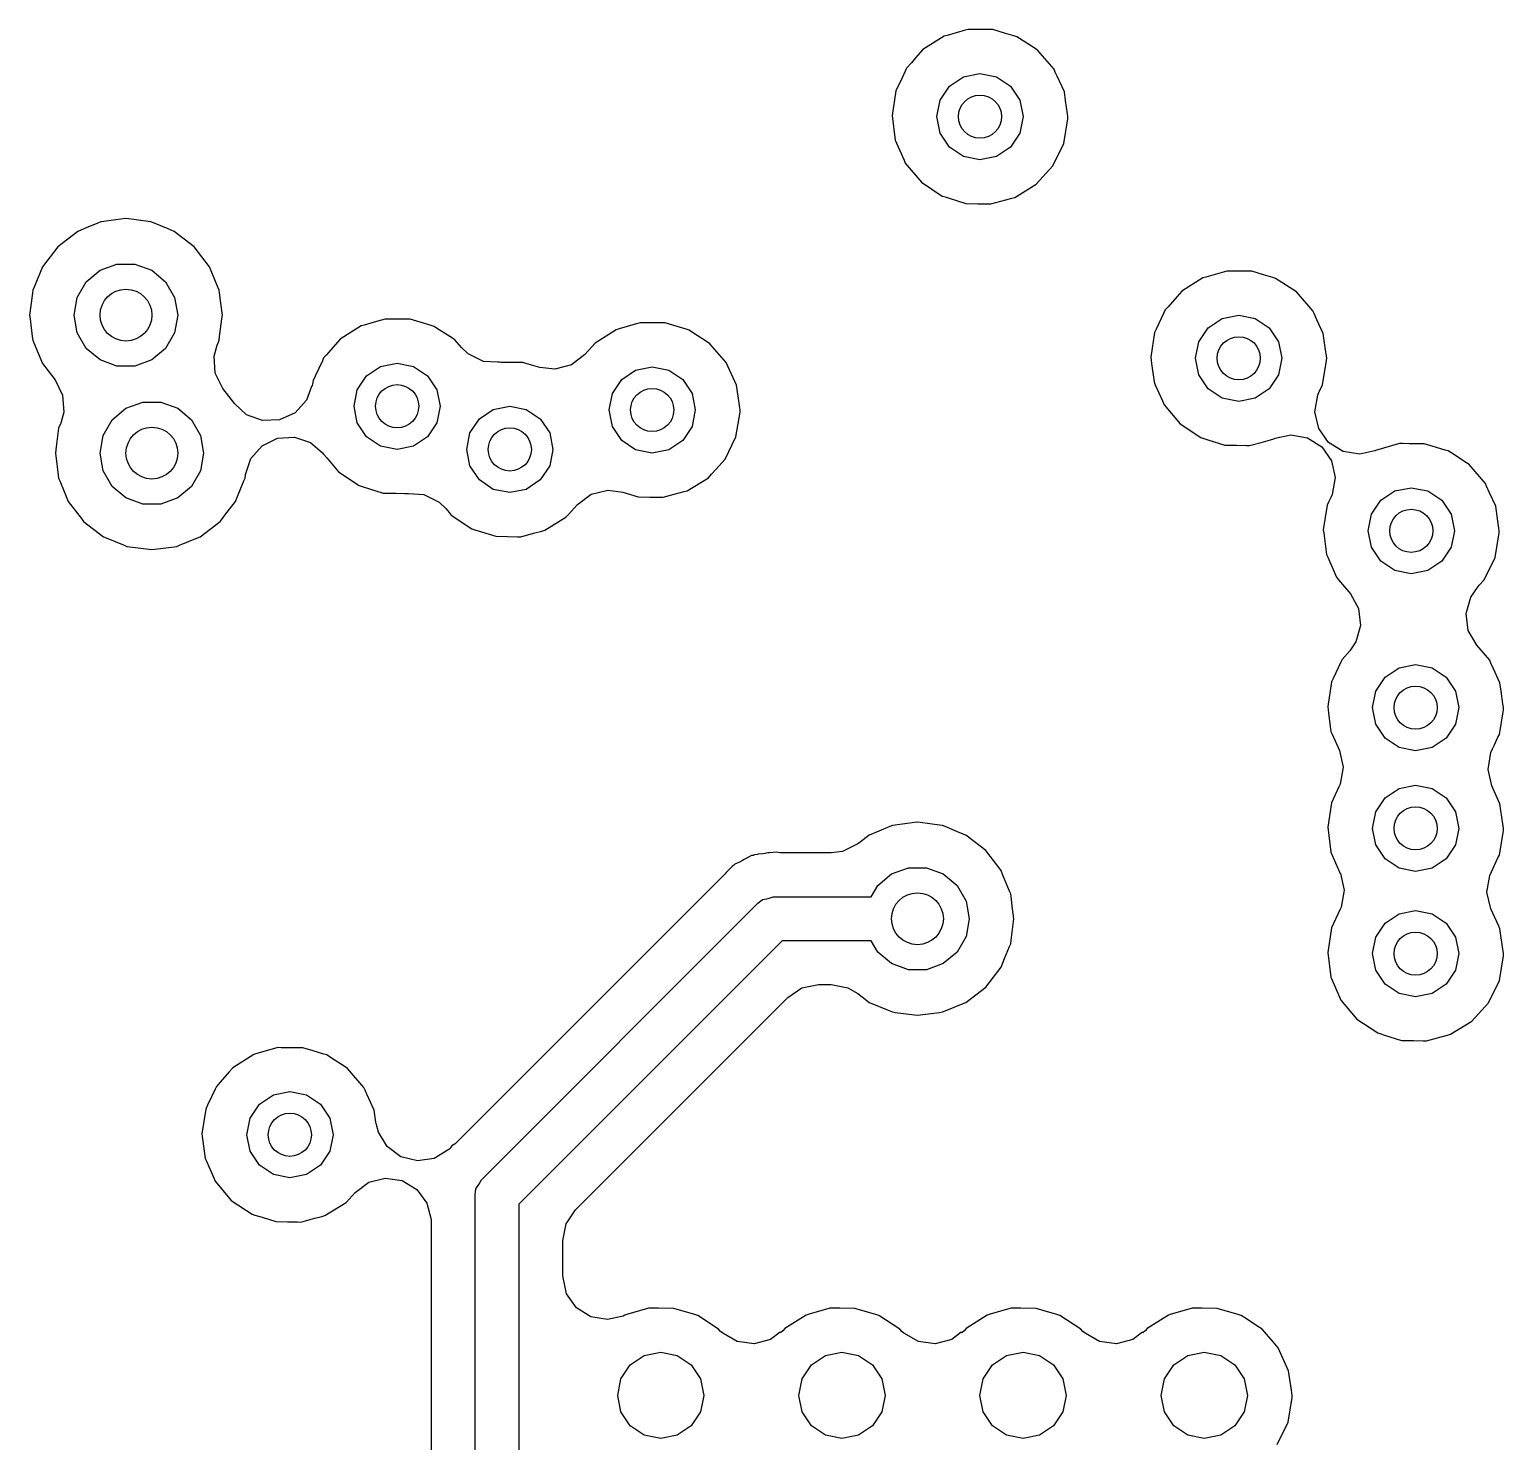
# Model space of a CAD drawing. Extents: x 0.99 to 4.24, y -7.27 to -4.02.
# Drawn here: x 3.6335 to 3.9699, y -6.4204 to -6.0982 of the extents above; entities that cross this region are included whole.
import ezdxf

# ---------------------------------------------------------------- set-up
doc = ezdxf.new("R2010")
doc.units = 0
doc.header["$MEASUREMENT"] = 0
doc.layers.add('BLACK', color=7, linetype='CONTINUOUS')

msp = doc.modelspace()

# ---------------------------------------------------------------- linework, layer by layer
at = {"layer": 'BLACK', "linetype": 'CONTINUOUS'}
for p, q in [((3.84699, -6.09842), (3.84288, -6.0996)), ((3.84767, -6.09823), (3.84699, -6.09842)), ((3.84699, -6.09842), (3.84699, -6.09842)), ((3.84838, -6.09823), (3.84767, -6.09823)), ((3.84989, -6.09824), (3.84838, -6.09823)), ((3.85336, -6.09826), (3.84989, -6.09824)), ((3.85599, -6.09905), (3.85336, -6.09826)), ((3.8422, -6.09979), (3.83739, -6.10283)), ((3.84288, -6.0996), (3.8422, -6.09979)), ((3.84288, -6.0996), (3.84288, -6.0996)), ((3.85813, -6.09969), (3.85599, -6.09905)), ((3.85881, -6.09989), (3.85813, -6.09969)), ((3.85813, -6.09969), (3.85813, -6.09969)), ((3.85941, -6.10028), (3.85881, -6.09989)), ((3.86299, -6.1026), (3.85941, -6.10028)), ((3.83571, -6.10473), (3.83476, -6.1058)), ((3.83739, -6.10283), (3.83571, -6.10473)), ((3.86358, -6.10299), (3.86299, -6.1026)), ((3.86299, -6.1026), (3.86299, -6.1026)), ((3.8673, -6.1073), (3.86358, -6.10299)), ((3.83332, -6.10774), (3.83261, -6.10924)), ((3.83362, -6.10709), (3.83332, -6.10774)), ((3.83332, -6.10774), (3.83332, -6.10774)), ((3.83476, -6.1058), (3.83362, -6.10709)), ((3.84663, -6.10902), (3.85039, -6.10827)), ((3.85039, -6.10827), (3.85416, -6.10902)), ((3.86759, -6.10794), (3.8673, -6.1073)), ((3.86759, -6.10795), (3.86759, -6.10794)), ((3.86802, -6.10889), (3.86759, -6.10795)), ((3.83261, -6.10924), (3.8312, -6.11224)), ((3.8413, -6.11434), (3.84343, -6.11115)), ((3.84343, -6.11115), (3.84663, -6.10902)), ((3.85416, -6.10902), (3.85735, -6.11115)), ((3.85735, -6.11115), (3.85949, -6.11434)), ((3.86965, -6.11248), (3.86802, -6.10889)), ((3.8312, -6.11224), (3.83033, -6.11787)), ((3.84055, -6.11811), (3.8413, -6.11434)), ((3.85949, -6.11434), (3.86024, -6.11811)), ((3.86993, -6.11442), (3.86965, -6.11248)), ((3.87037, -6.11751), (3.86993, -6.11442)), ((3.83033, -6.11787), (3.83107, -6.12351)), ((3.8413, -6.12188), (3.84055, -6.11811)), ((3.86024, -6.11811), (3.85949, -6.12188)), ((3.86951, -6.12421), (3.87045, -6.1186)), ((3.87046, -6.11811), (3.87037, -6.11751)), ((3.87045, -6.1186), (3.87046, -6.11811)), ((3.84343, -6.12507), (3.8413, -6.12188)), ((3.85949, -6.12188), (3.85735, -6.12507)), ((3.83107, -6.12351), (3.83135, -6.12416)), ((3.83135, -6.12416), (3.83135, -6.12416)), ((3.83135, -6.12416), (3.83307, -6.12806)), ((3.84663, -6.1272), (3.84343, -6.12507)), ((3.85735, -6.12507), (3.85416, -6.1272)), ((3.86703, -6.12933), (3.86951, -6.12421)), ((3.83307, -6.12806), (3.83336, -6.12871)), ((3.83336, -6.12871), (3.83702, -6.13307)), ((3.85039, -6.12795), (3.84663, -6.1272)), ((3.85416, -6.1272), (3.85039, -6.12795)), ((3.86321, -6.13355), (3.86703, -6.12933)), ((3.83702, -6.13307), (3.84175, -6.13622)), ((3.85836, -6.13653), (3.86321, -6.13355)), ((3.84175, -6.13622), (3.84243, -6.13643)), ((3.84243, -6.13643), (3.84243, -6.13643)), ((3.84243, -6.13643), (3.84333, -6.13671)), ((3.84333, -6.13671), (3.84719, -6.13792)), ((3.84719, -6.13792), (3.84988, -6.13797)), ((3.84988, -6.13797), (3.85216, -6.13801)), ((3.85216, -6.13801), (3.85216, -6.13801)), ((3.85216, -6.13801), (3.85287, -6.13802)), ((3.85287, -6.13802), (3.85626, -6.1371)), ((3.85626, -6.1371), (3.85768, -6.13671)), ((3.85768, -6.13671), (3.85836, -6.13653)), ((3.85768, -6.13671), (3.85768, -6.13671)), ((3.64981, -6.14212), (3.64921, -6.14237)), ((3.65046, -6.14203), (3.64981, -6.14212)), ((3.65486, -6.14145), (3.65046, -6.14203)), ((3.65046, -6.14203), (3.65046, -6.14203)), ((3.65551, -6.14137), (3.65486, -6.14145)), ((3.65616, -6.14145), (3.65551, -6.14137)), ((3.66056, -6.14203), (3.65616, -6.14145)), ((3.66121, -6.14212), (3.66056, -6.14203)), ((3.66056, -6.14203), (3.66056, -6.14203)), ((3.66181, -6.14237), (3.66121, -6.14212)), ((3.6445, -6.14432), (3.63994, -6.14782)), ((3.64645, -6.14351), (3.6445, -6.14432)), ((3.64921, -6.14237), (3.64645, -6.14351)), ((3.64921, -6.14237), (3.64921, -6.14237)), ((3.66513, -6.14374), (3.66181, -6.14237)), ((3.66181, -6.14237), (3.66181, -6.14237)), ((3.66652, -6.14432), (3.66513, -6.14374)), ((3.67108, -6.14782), (3.66652, -6.14432)), ((3.63994, -6.14782), (3.63644, -6.15238)), ((3.67458, -6.15238), (3.67108, -6.14782)), ((3.63644, -6.15238), (3.63591, -6.15367)), ((3.64961, -6.15316), (3.65346, -6.15175)), ((3.65346, -6.15175), (3.65756, -6.15175)), ((3.65756, -6.15175), (3.66142, -6.15316)), ((3.67512, -6.15367), (3.67458, -6.15238)), ((3.63591, -6.15367), (3.63454, -6.15698)), ((3.64646, -6.15579), (3.64961, -6.15316)), ((3.66142, -6.15316), (3.66456, -6.15579)), ((3.67649, -6.15698), (3.67512, -6.15367)), ((3.90126, -6.15491), (3.89644, -6.15795)), ((3.90194, -6.15472), (3.90126, -6.15491)), ((3.90514, -6.1538), (3.90194, -6.15472)), ((3.90194, -6.15472), (3.90194, -6.15472)), ((3.90673, -6.15335), (3.90514, -6.1538)), ((3.90744, -6.15335), (3.90673, -6.15335)), ((3.90895, -6.15336), (3.90744, -6.15335)), ((3.91241, -6.15338), (3.90895, -6.15336)), ((3.91512, -6.15419), (3.91241, -6.15338)), ((3.91719, -6.15481), (3.91512, -6.15419)), ((3.91787, -6.15501), (3.91719, -6.15481)), ((3.91719, -6.15481), (3.91719, -6.15481)), ((3.91846, -6.1554), (3.91787, -6.15501)), ((3.92204, -6.15772), (3.91846, -6.1554)), ((3.63416, -6.15833), (3.63386, -6.16063)), ((3.63424, -6.15769), (3.63416, -6.15833)), ((3.63416, -6.15833), (3.63416, -6.15833)), ((3.63454, -6.15698), (3.63424, -6.15769)), ((3.64441, -6.15935), (3.64646, -6.15579)), ((3.66456, -6.15579), (3.66661, -6.15935)), ((3.67678, -6.15769), (3.67649, -6.15698)), ((3.67687, -6.15833), (3.67678, -6.15769)), ((3.67717, -6.16063), (3.67687, -6.15833)), ((3.67687, -6.15833), (3.67687, -6.15833)), ((3.89644, -6.15795), (3.89539, -6.15914)), ((3.92264, -6.15811), (3.92204, -6.15772)), ((3.92204, -6.15772), (3.92204, -6.15772)), ((3.92635, -6.16242), (3.92264, -6.15811)), ((3.63386, -6.16063), (3.63349, -6.16339)), ((3.6437, -6.16339), (3.64441, -6.15935)), ((3.66661, -6.15935), (3.66732, -6.16339)), ((3.67753, -6.16339), (3.67717, -6.16063)), ((3.89268, -6.16221), (3.89238, -6.16285)), ((3.89332, -6.16148), (3.89268, -6.16221)), ((3.89539, -6.15914), (3.89332, -6.16148)), ((3.92665, -6.16306), (3.92635, -6.16242)), ((3.63349, -6.16339), (3.63361, -6.16427)), ((3.63361, -6.16427), (3.63414, -6.1683)), ((3.64441, -6.16743), (3.6437, -6.16339)), ((3.66732, -6.16339), (3.66661, -6.16743)), ((3.67688, -6.1683), (3.67741, -6.16427)), ((3.67741, -6.16427), (3.67753, -6.16339)), ((3.70988, -6.16567), (3.7092, -6.16587)), ((3.71267, -6.16488), (3.70988, -6.16567)), ((3.70988, -6.16567), (3.70988, -6.16567)), ((3.71467, -6.1643), (3.71267, -6.16488)), ((3.71538, -6.16431), (3.71467, -6.1643)), ((3.71689, -6.16432), (3.71538, -6.16431)), ((3.72036, -6.16434), (3.71689, -6.16432)), ((3.72263, -6.16502), (3.72036, -6.16434)), ((3.72513, -6.16576), (3.72263, -6.16502)), ((3.72581, -6.16597), (3.72513, -6.16576)), ((3.72513, -6.16576), (3.72513, -6.16576)), ((3.77171, -6.16549), (3.76808, -6.16653)), ((3.77287, -6.16516), (3.77171, -6.16549)), ((3.77358, -6.16516), (3.77287, -6.16516)), ((3.77509, -6.16517), (3.77358, -6.16516)), ((3.77856, -6.16519), (3.77509, -6.16517)), ((3.78128, -6.16601), (3.77856, -6.16519)), ((3.89238, -6.16285), (3.89061, -6.16662)), ((3.89238, -6.16285), (3.89238, -6.16285)), ((3.90249, -6.16627), (3.90568, -6.16414)), ((3.90568, -6.16414), (3.90945, -6.16339)), ((3.90945, -6.16339), (3.91322, -6.16414)), ((3.91322, -6.16414), (3.91641, -6.16627)), ((3.92729, -6.16447), (3.92665, -6.16306)), ((3.92665, -6.16306), (3.92665, -6.16306)), ((3.92871, -6.1676), (3.92729, -6.16447)), ((3.63414, -6.1683), (3.63424, -6.16908)), ((3.63424, -6.16908), (3.63449, -6.16969)), ((3.64646, -6.17098), (3.64441, -6.16743)), ((3.66661, -6.16743), (3.66456, -6.17098)), ((3.67653, -6.16969), (3.67678, -6.16908)), ((3.67678, -6.16908), (3.67688, -6.1683)), ((3.70439, -6.1689), (3.7027, -6.17081)), ((3.7092, -6.16587), (3.70439, -6.1689)), ((3.7264, -6.16635), (3.72581, -6.16597)), ((3.72999, -6.16868), (3.7264, -6.16635)), ((3.73058, -6.16906), (3.72999, -6.16868)), ((3.72999, -6.16868), (3.72999, -6.16868)), ((3.73209, -6.17081), (3.73058, -6.16906)), ((3.7674, -6.16672), (3.76259, -6.16976)), ((3.76808, -6.16653), (3.7674, -6.16672)), ((3.76808, -6.16653), (3.76808, -6.16653)), ((3.78333, -6.16662), (3.78128, -6.16601)), ((3.78401, -6.16682), (3.78333, -6.16662)), ((3.78333, -6.16662), (3.78333, -6.16662)), ((3.7846, -6.16721), (3.78401, -6.16682)), ((3.78819, -6.16953), (3.7846, -6.16721)), ((3.89026, -6.16736), (3.88938, -6.17298)), ((3.89061, -6.16662), (3.89026, -6.16736)), ((3.90036, -6.16946), (3.90249, -6.16627)), ((3.91641, -6.16627), (3.91854, -6.16946)), ((3.92924, -6.1713), (3.92871, -6.1676)), ((3.63449, -6.16969), (3.63449, -6.16969)), ((3.63449, -6.16969), (3.6355, -6.17211)), ((3.6355, -6.17211), (3.63644, -6.1744)), ((3.64961, -6.17361), (3.64646, -6.17098)), ((3.66456, -6.17098), (3.66142, -6.17361)), ((3.67563, -6.17275), (3.6763, -6.17024)), ((3.6763, -6.17024), (3.67653, -6.16969)), ((3.70126, -6.17244), (3.70062, -6.17317)), ((3.7027, -6.17081), (3.70126, -6.17244)), ((3.73362, -6.17225), (3.73209, -6.17081)), ((3.73711, -6.17395), (3.73362, -6.17225)), ((3.76025, -6.1724), (3.75716, -6.17476)), ((3.76259, -6.16976), (3.76025, -6.1724)), ((3.78819, -6.16953), (3.78819, -6.16953)), ((3.78878, -6.16992), (3.78819, -6.16953)), ((3.79142, -6.17298), (3.78878, -6.16992)), ((3.89961, -6.17323), (3.90036, -6.16946)), ((3.91854, -6.16946), (3.91929, -6.17323)), ((3.92944, -6.17272), (3.92924, -6.1713)), ((3.63644, -6.1744), (3.63906, -6.1778)), ((3.65346, -6.17502), (3.64961, -6.17361)), ((3.65756, -6.17502), (3.65346, -6.17502)), ((3.66142, -6.17361), (3.65756, -6.17502)), ((3.67588, -6.17663), (3.67563, -6.17275)), ((3.70032, -6.17381), (3.69868, -6.17729)), ((3.70062, -6.17317), (3.70032, -6.17381)), ((3.70032, -6.17381), (3.70032, -6.17381)), ((3.71043, -6.17722), (3.71362, -6.17509)), ((3.71362, -6.17509), (3.71739, -6.17434)), ((3.71739, -6.17434), (3.72116, -6.17509)), ((3.72116, -6.17509), (3.72435, -6.17722)), ((3.74038, -6.17414), (3.73711, -6.17395)), ((3.74038, -6.17416), (3.74038, -6.17414)), ((3.74072, -6.17416), (3.74038, -6.17416)), ((3.74109, -6.17417), (3.74072, -6.17416)), ((3.74072, -6.17416), (3.74072, -6.17416)), ((3.74323, -6.17418), (3.74109, -6.17417)), ((3.74607, -6.1742), (3.74323, -6.17418)), ((3.74675, -6.1744), (3.74607, -6.1742)), ((3.74993, -6.17535), (3.74675, -6.1744)), ((3.74675, -6.1744), (3.74675, -6.1744)), ((3.7534, -6.17575), (3.74993, -6.17535)), ((3.75716, -6.17476), (3.7534, -6.17575)), ((3.77182, -6.17595), (3.77559, -6.1752)), ((3.77559, -6.1752), (3.77936, -6.17595)), ((3.7925, -6.17423), (3.79142, -6.17298)), ((3.79485, -6.17941), (3.7925, -6.17423)), ((3.88938, -6.17298), (3.88948, -6.17369)), ((3.88948, -6.17369), (3.88948, -6.17369)), ((3.88948, -6.17369), (3.88957, -6.1744)), ((3.88957, -6.1744), (3.89012, -6.17862)), ((3.90036, -6.17699), (3.89961, -6.17323)), ((3.91929, -6.17323), (3.91854, -6.17699)), ((3.92857, -6.17933), (3.92951, -6.17372)), ((3.92952, -6.17323), (3.92944, -6.17272)), ((3.92951, -6.17372), (3.92952, -6.17323)), ((3.63906, -6.1778), (3.63933, -6.17815)), ((3.63933, -6.17815), (3.64105, -6.18164)), ((3.6776, -6.18011), (3.67588, -6.17663)), ((3.69807, -6.17914), (3.69797, -6.17943)), ((3.6982, -6.17832), (3.69807, -6.17913)), ((3.69807, -6.17913), (3.69807, -6.17914)), ((3.69868, -6.17729), (3.6982, -6.17832)), ((3.7083, -6.18042), (3.71043, -6.17722)), ((3.72435, -6.17722), (3.72648, -6.18042)), ((3.7665, -6.18127), (3.76863, -6.17808)), ((3.76863, -6.17808), (3.77182, -6.17595)), ((3.77936, -6.17595), (3.78255, -6.17808)), ((3.78255, -6.17808), (3.78468, -6.18127)), ((3.89012, -6.17862), (3.89041, -6.17927)), ((3.89041, -6.17927), (3.89041, -6.17927)), ((3.89041, -6.17927), (3.89203, -6.18296)), ((3.90249, -6.18019), (3.90036, -6.17699)), ((3.91854, -6.17699), (3.91641, -6.18019)), ((3.64105, -6.18164), (3.6413, -6.18552)), ((3.68032, -6.18366), (3.6776, -6.18011)), ((3.69787, -6.17969), (3.69674, -6.18279)), ((3.69788, -6.1797), (3.69787, -6.17969)), ((3.69797, -6.17943), (3.69788, -6.1797)), ((3.70755, -6.18418), (3.7083, -6.18042)), ((3.72648, -6.18042), (3.72723, -6.18418)), ((3.76575, -6.18504), (3.7665, -6.18127)), ((3.78468, -6.18127), (3.78543, -6.18504)), ((3.79521, -6.1819), (3.79485, -6.17941)), ((3.79559, -6.18456), (3.79521, -6.1819)), ((3.90568, -6.18232), (3.90249, -6.18019)), ((3.90945, -6.18307), (3.90568, -6.18232)), ((3.91322, -6.18232), (3.90945, -6.18307)), ((3.91641, -6.18019), (3.91322, -6.18232)), ((3.92684, -6.18547), (3.92749, -6.18164)), ((3.92749, -6.18164), (3.92783, -6.18085)), ((3.92783, -6.18085), (3.92826, -6.17997)), ((3.92826, -6.17997), (3.92857, -6.17933)), ((3.92826, -6.17997), (3.92826, -6.17997)), ((3.6413, -6.18552), (3.64063, -6.18803)), ((3.65237, -6.18729), (3.65551, -6.18465)), ((3.65551, -6.18465), (3.65937, -6.18325)), ((3.65937, -6.18325), (3.66347, -6.18325)), ((3.66347, -6.18325), (3.66732, -6.18465)), ((3.66732, -6.18465), (3.67047, -6.18729)), ((3.68033, -6.18367), (3.68032, -6.18366)), ((3.68305, -6.18611), (3.68033, -6.18367)), ((3.69411, -6.18565), (3.69058, -6.18728)), ((3.69674, -6.18279), (3.69411, -6.18565)), ((3.7083, -6.18795), (3.70755, -6.18418)), ((3.72723, -6.18418), (3.72648, -6.18795)), ((3.73615, -6.18708), (3.73934, -6.18495)), ((3.73934, -6.18495), (3.7431, -6.1842)), ((3.7431, -6.1842), (3.74687, -6.18495)), ((3.74687, -6.18495), (3.75006, -6.18708)), ((3.7665, -6.18881), (3.76575, -6.18504)), ((3.78543, -6.18504), (3.78468, -6.18881)), ((3.79471, -6.19114), (3.79565, -6.18553)), ((3.79566, -6.18504), (3.79559, -6.18456)), ((3.79565, -6.18553), (3.79566, -6.18504)), ((3.89203, -6.18296), (3.89241, -6.18383)), ((3.89241, -6.18383), (3.89607, -6.18819)), ((3.9277, -6.18926), (3.92684, -6.18547)), ((3.64015, -6.18918), (3.64006, -6.18983)), ((3.64056, -6.18819), (3.64015, -6.18918)), ((3.64063, -6.18803), (3.64056, -6.18819)), ((3.65032, -6.19084), (3.65237, -6.18729)), ((3.67047, -6.18729), (3.67252, -6.19084)), ((3.6867, -6.18745), (3.68305, -6.18611)), ((3.69058, -6.18728), (3.6867, -6.18745)), ((3.71043, -6.19114), (3.7083, -6.18795)), ((3.72648, -6.18795), (3.72435, -6.19114)), ((3.73401, -6.19028), (3.73615, -6.18708)), ((3.75006, -6.18708), (3.7522, -6.19028)), ((3.76863, -6.192), (3.7665, -6.18881)), ((3.78468, -6.18881), (3.78255, -6.192)), ((3.89607, -6.18819), (3.90081, -6.19134)), ((3.92995, -6.19243), (3.9277, -6.18926)), ((3.64006, -6.18983), (3.63959, -6.19343)), ((3.64006, -6.18983), (3.64006, -6.18983)), ((3.64961, -6.19488), (3.65032, -6.19084)), ((3.67252, -6.19084), (3.67323, -6.19488)), ((3.6866, -6.19319), (3.69009, -6.19147)), ((3.69009, -6.19147), (3.69397, -6.19122)), ((3.69397, -6.19122), (3.69765, -6.19247)), ((3.69765, -6.19247), (3.70032, -6.19481)), ((3.71362, -6.19328), (3.71043, -6.19114)), ((3.72435, -6.19114), (3.72116, -6.19328)), ((3.73326, -6.19404), (3.73401, -6.19028)), ((3.7522, -6.19028), (3.75295, -6.19404)), ((3.77182, -6.19413), (3.76863, -6.192)), ((3.78255, -6.192), (3.77936, -6.19413)), ((3.79223, -6.19626), (3.79471, -6.19114)), ((3.90081, -6.19134), (3.90149, -6.19155)), ((3.90149, -6.19155), (3.90149, -6.19155)), ((3.90149, -6.19155), (3.90238, -6.19183)), ((3.90238, -6.19183), (3.90624, -6.19304)), ((3.91193, -6.19314), (3.91453, -6.19243)), ((3.91453, -6.19243), (3.91673, -6.19183)), ((3.91673, -6.19183), (3.91742, -6.19164)), ((3.91673, -6.19183), (3.91673, -6.19183)), ((3.91742, -6.19164), (3.91776, -6.19144)), ((3.91776, -6.19144), (3.92134, -6.19067)), ((3.92134, -6.19067), (3.92516, -6.19136)), ((3.92516, -6.19136), (3.92842, -6.19347)), ((3.93324, -6.1945), (3.92995, -6.19243)), ((3.9461, -6.19272), (3.94063, -6.19428)), ((3.94681, -6.19272), (3.9461, -6.19272)), ((3.94832, -6.19273), (3.94681, -6.19272)), ((3.95178, -6.19275), (3.94832, -6.19273)), ((3.95385, -6.19337), (3.95178, -6.19275)), ((3.63959, -6.19343), (3.6394, -6.19488)), ((3.6394, -6.19488), (3.63948, -6.19553)), ((3.63948, -6.19553), (3.64006, -6.19993)), ((3.65032, -6.19892), (3.64961, -6.19488)), ((3.67323, -6.19488), (3.67252, -6.19892)), ((3.68295, -6.19931), (3.68404, -6.19611)), ((3.68404, -6.19611), (3.6866, -6.19319)), ((3.70032, -6.19481), (3.70035, -6.19479)), ((3.70035, -6.19479), (3.70061, -6.1951)), ((3.70061, -6.1951), (3.70061, -6.1951)), ((3.70061, -6.1951), (3.70135, -6.19598)), ((3.70135, -6.19598), (3.70402, -6.19914)), ((3.71739, -6.19403), (3.71362, -6.19328)), ((3.72116, -6.19328), (3.71739, -6.19403)), ((3.73401, -6.19781), (3.73326, -6.19404)), ((3.75295, -6.19404), (3.7522, -6.19781)), ((3.77559, -6.19488), (3.77182, -6.19413)), ((3.77936, -6.19413), (3.77559, -6.19488)), ((3.90624, -6.19304), (3.90894, -6.19309)), ((3.90894, -6.19309), (3.91122, -6.19313)), ((3.91122, -6.19313), (3.91122, -6.19313)), ((3.91122, -6.19313), (3.91193, -6.19314)), ((3.92842, -6.19347), (3.93063, -6.19667)), ((3.93707, -6.19515), (3.93324, -6.1945)), ((3.94048, -6.19437), (3.93707, -6.19515)), ((3.94063, -6.19428), (3.94048, -6.19437)), ((3.95656, -6.19418), (3.95385, -6.19337)), ((3.95724, -6.19438), (3.95656, -6.19418)), ((3.95656, -6.19418), (3.95656, -6.19418)), ((3.95783, -6.19477), (3.95724, -6.19438)), ((3.96141, -6.19709), (3.95783, -6.19477)), ((3.65237, -6.20247), (3.65032, -6.19892)), ((3.67252, -6.19892), (3.67047, -6.20247)), ((3.68288, -6.19952), (3.68294, -6.1993)), ((3.68294, -6.1993), (3.68295, -6.19931)), ((3.70402, -6.19914), (3.70875, -6.2023)), ((3.73615, -6.201), (3.73401, -6.19781)), ((3.7522, -6.19781), (3.75006, -6.201)), ((3.78912, -6.19969), (3.7901, -6.19861)), ((3.7901, -6.19861), (3.79223, -6.19626)), ((3.93063, -6.19667), (3.93145, -6.20047)), ((3.96201, -6.19748), (3.96141, -6.19709)), ((3.96141, -6.19709), (3.96141, -6.19709)), ((3.96572, -6.20179), (3.96201, -6.19748)), ((3.64006, -6.19993), (3.64015, -6.20058)), ((3.64015, -6.20058), (3.6404, -6.20118)), ((3.6404, -6.20118), (3.6404, -6.20118)), ((3.6404, -6.20118), (3.64141, -6.20362)), ((3.65551, -6.20511), (3.65237, -6.20247)), ((3.67047, -6.20247), (3.66732, -6.20511)), ((3.68143, -6.20362), (3.68244, -6.20118)), ((3.68244, -6.20118), (3.68269, -6.20058)), ((3.68244, -6.20118), (3.68244, -6.20118)), ((3.68269, -6.20058), (3.68277, -6.19993)), ((3.68277, -6.19993), (3.68279, -6.19979)), ((3.68277, -6.19993), (3.68277, -6.19993)), ((3.68279, -6.19979), (3.68288, -6.19952)), ((3.70875, -6.2023), (3.70943, -6.20251)), ((3.70943, -6.20251), (3.70943, -6.20251)), ((3.70943, -6.20251), (3.71105, -6.20301)), ((3.73934, -6.20314), (3.73615, -6.201)), ((3.75006, -6.201), (3.74687, -6.20314)), ((3.78356, -6.20346), (3.78841, -6.20048)), ((3.78841, -6.20048), (3.78912, -6.19969)), ((3.93145, -6.20047), (3.93075, -6.20429)), ((3.94505, -6.20351), (3.94882, -6.20276)), ((3.94882, -6.20276), (3.95259, -6.20351)), ((3.96602, -6.20243), (3.96572, -6.20179)), ((3.96669, -6.20392), (3.96602, -6.20243)), ((3.96602, -6.20243), (3.96602, -6.20243)), ((3.64141, -6.20362), (3.64235, -6.20589)), ((3.64235, -6.20589), (3.64478, -6.20906)), ((3.65937, -6.20651), (3.65551, -6.20511)), ((3.66732, -6.20511), (3.66347, -6.20651)), ((3.67806, -6.20906), (3.68049, -6.20589)), ((3.68049, -6.20589), (3.68143, -6.20362)), ((3.71105, -6.20301), (3.71418, -6.20399)), ((3.71418, -6.20399), (3.7172, -6.20405)), ((3.7172, -6.20405), (3.71916, -6.20408)), ((3.71916, -6.20408), (3.71916, -6.20408)), ((3.71916, -6.20408), (3.71987, -6.2041)), ((3.71987, -6.2041), (3.72002, -6.20406)), ((3.72002, -6.20406), (3.72349, -6.20431)), ((3.72349, -6.20431), (3.72696, -6.20605)), ((3.72696, -6.20605), (3.72847, -6.2075)), ((3.7431, -6.20389), (3.73934, -6.20314)), ((3.74687, -6.20314), (3.7431, -6.20389)), ((3.75855, -6.20658), (3.76167, -6.20427)), ((3.76167, -6.20427), (3.76544, -6.20332)), ((3.76544, -6.20332), (3.7689, -6.20376)), ((3.7689, -6.20376), (3.77238, -6.20485)), ((3.77238, -6.20485), (3.77508, -6.2049)), ((3.77508, -6.2049), (3.77736, -6.20494)), ((3.77736, -6.20494), (3.77736, -6.20494)), ((3.77736, -6.20494), (3.77807, -6.20495)), ((3.77807, -6.20495), (3.78059, -6.20427)), ((3.78059, -6.20427), (3.78288, -6.20364)), ((3.78288, -6.20364), (3.78356, -6.20346)), ((3.78288, -6.20364), (3.78288, -6.20364)), ((3.93002, -6.20589), (3.92963, -6.20673)), ((3.93051, -6.20486), (3.93002, -6.20589)), ((3.93075, -6.20429), (3.93051, -6.20486)), ((3.93973, -6.20883), (3.94186, -6.20564)), ((3.94186, -6.20564), (3.94505, -6.20351)), ((3.95259, -6.20351), (3.95578, -6.20564)), ((3.95578, -6.20564), (3.95791, -6.20883)), ((3.96808, -6.20697), (3.96669, -6.20392)), ((3.64478, -6.20906), (3.64533, -6.20978)), ((3.66347, -6.20651), (3.65937, -6.20651)), ((3.6775, -6.20978), (3.67806, -6.20906)), ((3.72847, -6.2075), (3.72927, -6.20846)), ((3.72927, -6.20846), (3.72973, -6.209)), ((3.72973, -6.209), (3.73447, -6.21216)), ((3.75107, -6.21246), (3.75592, -6.20948)), ((3.75592, -6.20948), (3.75643, -6.20892)), ((3.75643, -6.20892), (3.75855, -6.20658)), ((3.92963, -6.20673), (3.92875, -6.21235)), ((3.93898, -6.2126), (3.93973, -6.20883)), ((3.95791, -6.20883), (3.95866, -6.2126)), ((3.96857, -6.2104), (3.96808, -6.20697)), ((3.64533, -6.20978), (3.64585, -6.21045)), ((3.64585, -6.21045), (3.65041, -6.21395)), ((3.67243, -6.21395), (3.67699, -6.21045)), ((3.67699, -6.21045), (3.6775, -6.20978)), ((3.73447, -6.21216), (3.73514, -6.21237)), ((3.73514, -6.21237), (3.73514, -6.21237)), ((3.73514, -6.21237), (3.73588, -6.2126)), ((3.73588, -6.2126), (3.7399, -6.21385)), ((3.74848, -6.21317), (3.75039, -6.21265)), ((3.75039, -6.21265), (3.75107, -6.21246)), ((3.75039, -6.21265), (3.75039, -6.21265)), ((3.92875, -6.21235), (3.92885, -6.21306)), ((3.93973, -6.21636), (3.93898, -6.2126)), ((3.95866, -6.2126), (3.95791, -6.21636)), ((3.9688, -6.21198), (3.96857, -6.2104)), ((3.96889, -6.2126), (3.9688, -6.21198)), ((3.96888, -6.21309), (3.96889, -6.2126)), ((3.65041, -6.21395), (3.65101, -6.2142)), ((3.65101, -6.2142), (3.65512, -6.2159)), ((3.65512, -6.2159), (3.65512, -6.2159)), ((3.65512, -6.2159), (3.65572, -6.21615)), ((3.65572, -6.21615), (3.65637, -6.21624)), ((3.65637, -6.21624), (3.65637, -6.21624)), ((3.65637, -6.21624), (3.66077, -6.21682)), ((3.66206, -6.21682), (3.66647, -6.21624)), ((3.66647, -6.21624), (3.66712, -6.21615)), ((3.66647, -6.21624), (3.66647, -6.21624)), ((3.66712, -6.21615), (3.66772, -6.2159)), ((3.66772, -6.2159), (3.67182, -6.2142)), ((3.66772, -6.2159), (3.66772, -6.2159)), ((3.67182, -6.2142), (3.67243, -6.21395)), ((3.7399, -6.21385), (3.74259, -6.2139)), ((3.74259, -6.2139), (3.74488, -6.21394)), ((3.74488, -6.21394), (3.74488, -6.21394)), ((3.74488, -6.21394), (3.74559, -6.21396)), ((3.74559, -6.21396), (3.74848, -6.21317)), ((3.92885, -6.21306), (3.92885, -6.21306)), ((3.92885, -6.21306), (3.92894, -6.21377)), ((3.92894, -6.21377), (3.92949, -6.21799)), ((3.96794, -6.2187), (3.96888, -6.21309)), ((3.66077, -6.21682), (3.66142, -6.2169)), ((3.66142, -6.2169), (3.66206, -6.21682)), ((3.92949, -6.21799), (3.92978, -6.21864)), ((3.92978, -6.21864), (3.92978, -6.21864)), ((3.92978, -6.21864), (3.93147, -6.22248)), ((3.94186, -6.21956), (3.93973, -6.21636)), ((3.94505, -6.22169), (3.94186, -6.21956)), ((3.95578, -6.21956), (3.95259, -6.22169)), ((3.95791, -6.21636), (3.95578, -6.21956)), ((3.96545, -6.22382), (3.96794, -6.2187)), ((3.93147, -6.22248), (3.93178, -6.2232)), ((3.94882, -6.22244), (3.94505, -6.22169)), ((3.95259, -6.22169), (3.94882, -6.22244)), ((3.93178, -6.2232), (3.93224, -6.22375)), ((3.93224, -6.22375), (3.93224, -6.22375)), ((3.93224, -6.22375), (3.93494, -6.22695)), ((3.9624, -6.22772), (3.96391, -6.22552)), ((3.96391, -6.22552), (3.96435, -6.22504)), ((3.96435, -6.22504), (3.96545, -6.22382)), ((3.93494, -6.22695), (3.93681, -6.23036)), ((3.96136, -6.23147), (3.9624, -6.22772)), ((3.93681, -6.23036), (3.93724, -6.23422)), ((3.96184, -6.23533), (3.96136, -6.23147)), ((3.93724, -6.23422), (3.93615, -6.23796)), ((3.96375, -6.23871), (3.96184, -6.23533)), ((3.93615, -6.23796), (3.93478, -6.23996)), ((3.96671, -6.24214), (3.96375, -6.23871)), ((3.93273, -6.24258), (3.93098, -6.2463)), ((3.93303, -6.24194), (3.93273, -6.24258)), ((3.93273, -6.24258), (3.93273, -6.24258)), ((3.93478, -6.23996), (3.93303, -6.24194)), ((3.94604, -6.24386), (3.9498, -6.24311)), ((3.9498, -6.24311), (3.95357, -6.24386)), ((3.967, -6.24279), (3.96671, -6.24214)), ((3.9676, -6.24409), (3.967, -6.24279)), ((3.967, -6.24279), (3.967, -6.24279)), ((3.93098, -6.2463), (3.93061, -6.24709)), ((3.94071, -6.24919), (3.94284, -6.24599)), ((3.94284, -6.24599), (3.94604, -6.24386)), ((3.95357, -6.24386), (3.95676, -6.24599)), ((3.95676, -6.24599), (3.9589, -6.24919)), ((3.96906, -6.24732), (3.9676, -6.24409)), ((3.93061, -6.24709), (3.92974, -6.25271)), ((3.93996, -6.25295), (3.94071, -6.24919)), ((3.9589, -6.24919), (3.95965, -6.25295)), ((3.96933, -6.2492), (3.96906, -6.24732)), ((3.96974, -6.25207), (3.96933, -6.2492)), ((3.92974, -6.25271), (3.92983, -6.25341)), ((3.94071, -6.25672), (3.93996, -6.25295)), ((3.95965, -6.25295), (3.9589, -6.25672)), ((3.96987, -6.25295), (3.96974, -6.25207)), ((3.96986, -6.25344), (3.96987, -6.25295)), ((3.92983, -6.25341), (3.92983, -6.25341)), ((3.92983, -6.25341), (3.92993, -6.25421)), ((3.92993, -6.25421), (3.93048, -6.25835)), ((3.96892, -6.25905), (3.96986, -6.25344)), ((3.93048, -6.25835), (3.93076, -6.259)), ((3.93076, -6.259), (3.93076, -6.259)), ((3.93076, -6.259), (3.93242, -6.26276)), ((3.94284, -6.25991), (3.94071, -6.25672)), ((3.94604, -6.26205), (3.94284, -6.25991)), ((3.95676, -6.25991), (3.95357, -6.26205)), ((3.9589, -6.25672), (3.95676, -6.25991)), ((3.9677, -6.26157), (3.96861, -6.25969)), ((3.96861, -6.25969), (3.96892, -6.25905)), ((3.93242, -6.26276), (3.93326, -6.26655)), ((3.9498, -6.2628), (3.94604, -6.26205)), ((3.95357, -6.26205), (3.9498, -6.2628)), ((3.96633, -6.26703), (3.96696, -6.26319)), ((3.96696, -6.26319), (3.96733, -6.26234)), ((3.96733, -6.26234), (3.9677, -6.26157)), ((3.93326, -6.26655), (3.93258, -6.27038)), ((3.96722, -6.27081), (3.96633, -6.26703)), ((3.93232, -6.271), (3.93061, -6.27463)), ((3.93258, -6.27038), (3.93232, -6.271)), ((3.94284, -6.27353), (3.94604, -6.2714)), ((3.94604, -6.2714), (3.9498, -6.27065)), ((3.9498, -6.27065), (3.95357, -6.2714)), ((3.95357, -6.2714), (3.95676, -6.27353)), ((3.96906, -6.27486), (3.96722, -6.27081)), ((3.93061, -6.27463), (3.92974, -6.28025)), ((3.93996, -6.28049), (3.94071, -6.27673)), ((3.94071, -6.27673), (3.94284, -6.27353)), ((3.95676, -6.27353), (3.9589, -6.27673)), ((3.9589, -6.27673), (3.95965, -6.28049)), ((3.96951, -6.27795), (3.96906, -6.27486)), ((3.82983, -6.28009), (3.82729, -6.28114)), ((3.83043, -6.27984), (3.82983, -6.28009)), ((3.82983, -6.28009), (3.82983, -6.28009)), ((3.83108, -6.27976), (3.83043, -6.27984)), ((3.83548, -6.27918), (3.83108, -6.27976)), ((3.83108, -6.27976), (3.83108, -6.27976)), ((3.83613, -6.27909), (3.83548, -6.27918)), ((3.83677, -6.27918), (3.83613, -6.27909)), ((3.84118, -6.27976), (3.83677, -6.27918)), ((3.84183, -6.27984), (3.84118, -6.27976)), ((3.84118, -6.27976), (3.84118, -6.27976)), ((3.84243, -6.28009), (3.84183, -6.27984)), ((3.84583, -6.2815), (3.84243, -6.28009)), ((3.84243, -6.28009), (3.84243, -6.28009)), ((3.9698, -6.28002), (3.96951, -6.27795)), ((3.96987, -6.28049), (3.9698, -6.28002)), ((3.82512, -6.28204), (3.82307, -6.28361)), ((3.82729, -6.28114), (3.82512, -6.28204)), ((3.84714, -6.28204), (3.84583, -6.2815)), ((3.8517, -6.28554), (3.84714, -6.28204)), ((3.92974, -6.28025), (3.93048, -6.28589)), ((3.94071, -6.28426), (3.93996, -6.28049)), ((3.95965, -6.28049), (3.9589, -6.28426)), ((3.96892, -6.28659), (3.96986, -6.28098)), ((3.96986, -6.28098), (3.96987, -6.28049)), ((3.79829, -6.2867), (3.79756, -6.28709)), ((3.79865, -6.28664), (3.79829, -6.2867)), ((3.79897, -6.28649), (3.79865, -6.28664)), ((3.79953, -6.28642), (3.79897, -6.28649)), ((3.79979, -6.28639), (3.79953, -6.28642)), ((3.79953, -6.28642), (3.79953, -6.28642)), ((3.80087, -6.28626), (3.79979, -6.28639)), ((3.79979, -6.28639), (3.79979, -6.28639)), ((3.79979, -6.28639), (3.79979, -6.28639)), ((3.80134, -6.2862), (3.80087, -6.28626)), ((3.80135, -6.28619), (3.80134, -6.2862)), ((3.80197, -6.28609), (3.80135, -6.28619)), ((3.80232, -6.28609), (3.80197, -6.28609)), ((3.80237, -6.28609), (3.80232, -6.28609)), ((3.80394, -6.2859), (3.80237, -6.28609)), ((3.80474, -6.28607), (3.80394, -6.2859)), ((3.80488, -6.28608), (3.80474, -6.28607)), ((3.80535, -6.28609), (3.80488, -6.28608)), ((3.81646, -6.28609), (3.80535, -6.28609)), ((3.81904, -6.28575), (3.81646, -6.28609)), ((3.82252, -6.28403), (3.81904, -6.28575)), ((3.82307, -6.28361), (3.82252, -6.28403)), ((3.8552, -6.2901), (3.8517, -6.28554)), ((3.93048, -6.28589), (3.93261, -6.29075)), ((3.94284, -6.28745), (3.94071, -6.28426)), ((3.9589, -6.28426), (3.95676, -6.28745)), ((3.96861, -6.28723), (3.96892, -6.28659)), ((3.79338, -6.28962), (3.79251, -6.29057)), ((3.79389, -6.28908), (3.79338, -6.28962)), ((3.79416, -6.28893), (3.79389, -6.28908)), ((3.7943, -6.28879), (3.79416, -6.28893)), ((3.79446, -6.28865), (3.7943, -6.28879)), ((3.79549, -6.28816), (3.79446, -6.28865)), ((3.79619, -6.28782), (3.79549, -6.28816)), ((3.79661, -6.28761), (3.79619, -6.28782)), ((3.79756, -6.28709), (3.79661, -6.28761)), ((3.79756, -6.28709), (3.79756, -6.28709)), ((3.83022, -6.29088), (3.83408, -6.28948)), ((3.83408, -6.28948), (3.83818, -6.28948)), ((3.83818, -6.28948), (3.84203, -6.29088)), ((3.85564, -6.29116), (3.8552, -6.2901)), ((3.94604, -6.28959), (3.94284, -6.28745)), ((3.9498, -6.29033), (3.94604, -6.28959)), ((3.95357, -6.28959), (3.9498, -6.29033)), ((3.95676, -6.28745), (3.95357, -6.28959)), ((3.96709, -6.29038), (3.96861, -6.28723)), ((3.96861, -6.28723), (3.96861, -6.28723)), ((3.79223, -6.29086), (3.73104, -6.35205)), ((3.79251, -6.29057), (3.79223, -6.29086)), ((3.82558, -6.29611), (3.82708, -6.29352)), ((3.82708, -6.29352), (3.83022, -6.29088)), ((3.84203, -6.29088), (3.84518, -6.29352)), ((3.84518, -6.29352), (3.84723, -6.29707)), ((3.85715, -6.29481), (3.85564, -6.29116)), ((3.93261, -6.29075), (3.93265, -6.29082)), ((3.93265, -6.29082), (3.93349, -6.29462)), ((3.96609, -6.29506), (3.96672, -6.29123)), ((3.96672, -6.29123), (3.96709, -6.29038)), ((3.8004, -6.29704), (3.80052, -6.2969)), ((3.80052, -6.2969), (3.80063, -6.29687)), ((3.80063, -6.29687), (3.80083, -6.29672)), ((3.80083, -6.29672), (3.80204, -6.29646)), ((3.80204, -6.29646), (3.80322, -6.29611)), ((3.80322, -6.29611), (3.82558, -6.29611)), ((3.8574, -6.29541), (3.85715, -6.29481)), ((3.85748, -6.29606), (3.8574, -6.29541)), ((3.85785, -6.29885), (3.85748, -6.29606)), ((3.85748, -6.29606), (3.85748, -6.29606)), ((3.93349, -6.29462), (3.93281, -6.29845)), ((3.96698, -6.29885), (3.96609, -6.29506)), ((3.73662, -6.36064), (3.79968, -6.29757)), ((3.79968, -6.29757), (3.8004, -6.29704)), ((3.84723, -6.29707), (3.84794, -6.30111)), ((3.85815, -6.30111), (3.85785, -6.29885)), ((3.93255, -6.29907), (3.93061, -6.30319)), ((3.93281, -6.29845), (3.93255, -6.29907)), ((3.94284, -6.3021), (3.94604, -6.29996)), ((3.94604, -6.29996), (3.9498, -6.29921)), ((3.9498, -6.29921), (3.95357, -6.29996)), ((3.95357, -6.29996), (3.95676, -6.3021)), ((3.96877, -6.30278), (3.96698, -6.29885)), ((3.84794, -6.30111), (3.84723, -6.30515)), ((3.8575, -6.306), (3.85806, -6.30176)), ((3.85806, -6.30176), (3.85815, -6.30111)), ((3.93061, -6.30319), (3.92974, -6.30881)), ((3.94071, -6.30529), (3.94284, -6.3021)), ((3.95676, -6.3021), (3.9589, -6.30529)), ((3.96906, -6.30342), (3.96877, -6.30278)), ((3.96987, -6.30906), (3.96906, -6.30342)), ((3.80529, -6.30611), (3.74516, -6.36624)), ((3.82558, -6.30611), (3.80529, -6.30611)), ((3.82708, -6.3087), (3.82558, -6.30611)), ((3.84723, -6.30515), (3.84518, -6.3087)), ((3.85715, -6.30741), (3.8574, -6.30681)), ((3.8574, -6.30681), (3.8575, -6.306)), ((3.93996, -6.30906), (3.94071, -6.30529)), ((3.9589, -6.30529), (3.95965, -6.30906)), ((3.83022, -6.31134), (3.82708, -6.3087)), ((3.84518, -6.3087), (3.84203, -6.31134)), ((3.8552, -6.31212), (3.856, -6.31017)), ((3.856, -6.31017), (3.85715, -6.30741)), ((3.85715, -6.30741), (3.85715, -6.30741)), ((3.92974, -6.30881), (3.93048, -6.31445)), ((3.94071, -6.31282), (3.93996, -6.30906)), ((3.95965, -6.30906), (3.9589, -6.31282)), ((3.96892, -6.31516), (3.96986, -6.30955)), ((3.96986, -6.30955), (3.96987, -6.30906)), ((3.83408, -6.31274), (3.83022, -6.31134)), ((3.83818, -6.31274), (3.83408, -6.31274)), ((3.84203, -6.31134), (3.83818, -6.31274)), ((3.8517, -6.31668), (3.8552, -6.31212)), ((3.94284, -6.31601), (3.94071, -6.31282)), ((3.9589, -6.31282), (3.95676, -6.31601)), ((3.80652, -6.31905), (3.80976, -6.31689)), ((3.80976, -6.31689), (3.81357, -6.31613)), ((3.81357, -6.31613), (3.81646, -6.31613)), ((3.81646, -6.31613), (3.82027, -6.31689)), ((3.82027, -6.31689), (3.82252, -6.31819)), ((3.84714, -6.32018), (3.8517, -6.31668)), ((3.93048, -6.31445), (3.93076, -6.3151)), ((3.93076, -6.3151), (3.93076, -6.3151)), ((3.93076, -6.3151), (3.93231, -6.31861)), ((3.94604, -6.31815), (3.94284, -6.31601)), ((3.95676, -6.31601), (3.95357, -6.31815)), ((3.96644, -6.32028), (3.96892, -6.31516)), ((3.75809, -6.36748), (3.80652, -6.31905)), ((3.82252, -6.31819), (3.82279, -6.31839)), ((3.82279, -6.31839), (3.8246, -6.31978)), ((3.8246, -6.31978), (3.8246, -6.31978)), ((3.8246, -6.31978), (3.82512, -6.32018)), ((3.82512, -6.32018), (3.82572, -6.32043)), ((3.82572, -6.32043), (3.82983, -6.32213)), ((3.84243, -6.32213), (3.84653, -6.32043)), ((3.84653, -6.32043), (3.84714, -6.32018)), ((3.93231, -6.31861), (3.93277, -6.31966)), ((3.93277, -6.31966), (3.93643, -6.32401)), ((3.9498, -6.3189), (3.94604, -6.31815)), ((3.95357, -6.31815), (3.9498, -6.3189)), ((3.96262, -6.32449), (3.96644, -6.32028)), ((3.82983, -6.32213), (3.82983, -6.32213)), ((3.82983, -6.32213), (3.83043, -6.32238)), ((3.83043, -6.32238), (3.83108, -6.32246)), ((3.83108, -6.32246), (3.83108, -6.32246)), ((3.83108, -6.32246), (3.83548, -6.32304)), ((3.83548, -6.32304), (3.83613, -6.32313)), ((3.83613, -6.32313), (3.83677, -6.32304)), ((3.83677, -6.32304), (3.84118, -6.32246)), ((3.84118, -6.32246), (3.84183, -6.32238)), ((3.84118, -6.32246), (3.84118, -6.32246)), ((3.84183, -6.32238), (3.84243, -6.32213)), ((3.84243, -6.32213), (3.84243, -6.32213)), ((3.93643, -6.32401), (3.94116, -6.32717)), ((3.94116, -6.32717), (3.94184, -6.32738)), ((3.95777, -6.32747), (3.96262, -6.32449)), ((3.69019, -6.33051), (3.68888, -6.33089)), ((3.6909, -6.33052), (3.69019, -6.33051)), ((3.69176, -6.33052), (3.6909, -6.33052)), ((3.69588, -6.33055), (3.69176, -6.33052)), ((3.6982, -6.33124), (3.69588, -6.33055)), ((3.94184, -6.32738), (3.94184, -6.32738)), ((3.94184, -6.32738), (3.94274, -6.32766)), ((3.94274, -6.32766), (3.94659, -6.32886)), ((3.94659, -6.32886), (3.94929, -6.32891)), ((3.94929, -6.32891), (3.95157, -6.32895)), ((3.95157, -6.32895), (3.95157, -6.32895)), ((3.95157, -6.32895), (3.95228, -6.32897)), ((3.95228, -6.32897), (3.95565, -6.32805)), ((3.95565, -6.32805), (3.95709, -6.32766)), ((3.95709, -6.32766), (3.95777, -6.32747)), ((3.95709, -6.32766), (3.95709, -6.32766)), ((3.68472, -6.33208), (3.67991, -6.33511)), ((3.6854, -6.33188), (3.68472, -6.33208)), ((3.68888, -6.33089), (3.6854, -6.33188)), ((3.6854, -6.33188), (3.6854, -6.33188)), ((3.70065, -6.33197), (3.6982, -6.33124)), ((3.70133, -6.33218), (3.70065, -6.33197)), ((3.70065, -6.33197), (3.70065, -6.33197)), ((3.70219, -6.33274), (3.70133, -6.33218)), ((3.70551, -6.33489), (3.70219, -6.33274)), ((3.67908, -6.33605), (3.67703, -6.33838)), ((3.67991, -6.33511), (3.67908, -6.33605)), ((3.7061, -6.33527), (3.70551, -6.33489)), ((3.70551, -6.33489), (3.70551, -6.33489)), ((3.70982, -6.33958), (3.7061, -6.33527)), ((3.67584, -6.34002), (3.67414, -6.34364)), ((3.67614, -6.33938), (3.67584, -6.34002)), ((3.67584, -6.34002), (3.67584, -6.34002)), ((3.67703, -6.33838), (3.67614, -6.33938)), ((3.68915, -6.3413), (3.69291, -6.34055)), ((3.69291, -6.34055), (3.69668, -6.3413)), ((3.71011, -6.34023), (3.70982, -6.33958)), ((3.71051, -6.3411), (3.71011, -6.34023)), ((3.71011, -6.34023), (3.71011, -6.34023)), ((3.67414, -6.34364), (3.67372, -6.34453)), ((3.68382, -6.34663), (3.68595, -6.34343)), ((3.68595, -6.34343), (3.68915, -6.3413)), ((3.69668, -6.3413), (3.69987, -6.34343)), ((3.69987, -6.34343), (3.70201, -6.34663)), ((3.71217, -6.34476), (3.71051, -6.3411)), ((3.67372, -6.34453), (3.67285, -6.35015)), ((3.68307, -6.35039), (3.68382, -6.34663)), ((3.70201, -6.34663), (3.70276, -6.35039)), ((3.71256, -6.34748), (3.71217, -6.34476)), ((3.71261, -6.34781), (3.71256, -6.34748)), ((3.67285, -6.35015), (3.67359, -6.35579)), ((3.68382, -6.35416), (3.68307, -6.35039)), ((3.70276, -6.35039), (3.70201, -6.35416)), ((3.7131, -6.34977), (3.71261, -6.34781)), ((3.7151, -6.3531), (3.7131, -6.34977)), ((3.68595, -6.35735), (3.68382, -6.35416)), ((3.70201, -6.35416), (3.69987, -6.35735)), ((3.71823, -6.35541), (3.7151, -6.3531)), ((3.72917, -6.35376), (3.72584, -6.35577)), ((3.7294, -6.35356), (3.72917, -6.35376)), ((3.72991, -6.35291), (3.7294, -6.35356)), ((3.7306, -6.35246), (3.72991, -6.35291)), ((3.7307, -6.35237), (3.7306, -6.35246)), ((3.73104, -6.35205), (3.7307, -6.35237)), ((3.67359, -6.35579), (3.67387, -6.35644)), ((3.67387, -6.35644), (3.67387, -6.35644)), ((3.67387, -6.35644), (3.67546, -6.36006)), ((3.68915, -6.35949), (3.68595, -6.35735)), ((3.69987, -6.35735), (3.69668, -6.35949)), ((3.722, -6.35635), (3.71823, -6.35541)), ((3.72584, -6.35577), (3.722, -6.35635)), ((3.67546, -6.36006), (3.67588, -6.361)), ((3.69291, -6.36024), (3.68915, -6.35949)), ((3.69668, -6.35949), (3.69291, -6.36024)), ((3.71091, -6.36124), (3.71468, -6.36029)), ((3.71468, -6.36029), (3.71853, -6.36086)), ((3.71853, -6.36086), (3.72186, -6.36286)), ((3.73603, -6.36172), (3.73662, -6.36064)), ((3.67588, -6.361), (3.67954, -6.36535)), ((3.70573, -6.36583), (3.70779, -6.36356)), ((3.70779, -6.36356), (3.71091, -6.36124)), ((3.72186, -6.36286), (3.72418, -6.36598)), ((3.73516, -6.36417), (3.73529, -6.36329)), ((3.73516, -6.57283), (3.73516, -6.36417)), ((3.73527, -6.36311), (3.73533, -6.36301)), ((3.73529, -6.36329), (3.73527, -6.36311)), ((3.73533, -6.36301), (3.73536, -6.36275)), ((3.73536, -6.36275), (3.73603, -6.36172)), ((3.67954, -6.36535), (3.68427, -6.36851)), ((3.70088, -6.36881), (3.70573, -6.36583)), ((3.72418, -6.36598), (3.72513, -6.36974)), ((3.74516, -6.36624), (3.74516, -6.57076)), ((3.75594, -6.37071), (3.75809, -6.36748)), ((3.68427, -6.36851), (3.68495, -6.36872)), ((3.68495, -6.36872), (3.68495, -6.36872)), ((3.68495, -6.36872), (3.68658, -6.36922)), ((3.68658, -6.36922), (3.68971, -6.3702)), ((3.68971, -6.3702), (3.6924, -6.37025)), ((3.6924, -6.37025), (3.69468, -6.37029)), ((3.69468, -6.37029), (3.69468, -6.37029)), ((3.69468, -6.37029), (3.69539, -6.37031)), ((3.69539, -6.37031), (3.69861, -6.36943)), ((3.69861, -6.36943), (3.7002, -6.369)), ((3.7002, -6.369), (3.70088, -6.36881)), ((3.7002, -6.369), (3.7002, -6.369)), ((3.72513, -6.36974), (3.72514, -6.37024)), ((3.72514, -6.37024), (3.72514, -6.57071)), ((3.75518, -6.37452), (3.75594, -6.37071)), ((3.75518, -6.38261), (3.75518, -6.37452)), ((3.75605, -6.38668), (3.75518, -6.38261)), ((3.75829, -6.38985), (3.75605, -6.38668)), ((3.76158, -6.39192), (3.75829, -6.38985)), ((3.77347, -6.39035), (3.77005, -6.39133)), ((3.77484, -6.38996), (3.77347, -6.39035)), ((3.77555, -6.38997), (3.77484, -6.38996)), ((3.77706, -6.38998), (3.77555, -6.38997)), ((3.78053, -6.39), (3.77706, -6.38998)), ((3.78235, -6.39054), (3.78053, -6.39)), ((3.7853, -6.39142), (3.78235, -6.39054)), ((3.81481, -6.39035), (3.81139, -6.39133)), ((3.81617, -6.38996), (3.81481, -6.39035)), ((3.81688, -6.38997), (3.81617, -6.38996)), ((3.81839, -6.38998), (3.81688, -6.38997)), ((3.82186, -6.39), (3.81839, -6.38998)), ((3.82368, -6.39054), (3.82186, -6.39)), ((3.82663, -6.39142), (3.82368, -6.39054)), ((3.85615, -6.39035), (3.85272, -6.39133)), ((3.85751, -6.38996), (3.85615, -6.39035)), ((3.85822, -6.38997), (3.85751, -6.38996)), ((3.85973, -6.38998), (3.85822, -6.38997)), ((3.8632, -6.39), (3.85973, -6.38998)), ((3.86502, -6.39054), (3.8632, -6.39)), ((3.86797, -6.39142), (3.86502, -6.39054)), ((3.89749, -6.39035), (3.89406, -6.39133)), ((3.89885, -6.38996), (3.89749, -6.39035)), ((3.89956, -6.38997), (3.89885, -6.38996)), ((3.90107, -6.38998), (3.89956, -6.38997)), ((3.90454, -6.39), (3.90107, -6.38998)), ((3.90636, -6.39054), (3.90454, -6.39)), ((3.90931, -6.39142), (3.90636, -6.39054)), ((3.76542, -6.39257), (3.76158, -6.39192)), ((3.769, -6.39175), (3.76542, -6.39257)), ((3.76937, -6.39153), (3.769, -6.39175)), ((3.77005, -6.39133), (3.76937, -6.39153)), ((3.77005, -6.39133), (3.77005, -6.39133)), ((3.78598, -6.39163), (3.7853, -6.39142)), ((3.7853, -6.39142), (3.7853, -6.39142)), ((3.79075, -6.39472), (3.78598, -6.39163)), ((3.80589, -6.39456), (3.80542, -6.39509)), ((3.8107, -6.39153), (3.80589, -6.39456)), ((3.81139, -6.39133), (3.8107, -6.39153)), ((3.81139, -6.39133), (3.81139, -6.39133)), ((3.82731, -6.39163), (3.82663, -6.39142)), ((3.82663, -6.39142), (3.82663, -6.39142)), ((3.83209, -6.39472), (3.82731, -6.39163)), ((3.84723, -6.39456), (3.84676, -6.39509)), ((3.85204, -6.39153), (3.84723, -6.39456)), ((3.85272, -6.39133), (3.85204, -6.39153)), ((3.85272, -6.39133), (3.85272, -6.39133)), ((3.86865, -6.39163), (3.86797, -6.39142)), ((3.86797, -6.39142), (3.86797, -6.39142)), ((3.87343, -6.39472), (3.86865, -6.39163)), ((3.88857, -6.39456), (3.8881, -6.39509)), ((3.89338, -6.39153), (3.88857, -6.39456)), ((3.89406, -6.39133), (3.89338, -6.39153)), ((3.89406, -6.39133), (3.89406, -6.39133)), ((3.90999, -6.39163), (3.90931, -6.39142)), ((3.90931, -6.39142), (3.90931, -6.39142)), ((3.91059, -6.39201), (3.90999, -6.39163)), ((3.91417, -6.39434), (3.91059, -6.39201)), ((3.91477, -6.39472), (3.91417, -6.39434)), ((3.91417, -6.39434), (3.91417, -6.39434)), ((3.79121, -6.39526), (3.79075, -6.39472)), ((3.7917, -6.39568), (3.79121, -6.39526)), ((3.79501, -6.39759), (3.7917, -6.39568)), ((3.79886, -6.39812), (3.79501, -6.39759)), ((3.80262, -6.39712), (3.79886, -6.39812)), ((3.8048, -6.39546), (3.80262, -6.39712)), ((3.80488, -6.39555), (3.8048, -6.39546)), ((3.80542, -6.39509), (3.80488, -6.39555)), ((3.83255, -6.39526), (3.83209, -6.39472)), ((3.83303, -6.39568), (3.83255, -6.39526)), ((3.83635, -6.39759), (3.83303, -6.39568)), ((3.8402, -6.39812), (3.83635, -6.39759)), ((3.84396, -6.39712), (3.8402, -6.39812)), ((3.84614, -6.39546), (3.84396, -6.39712)), ((3.84622, -6.39555), (3.84614, -6.39546)), ((3.84676, -6.39509), (3.84622, -6.39555)), ((3.87389, -6.39526), (3.87343, -6.39472)), ((3.87437, -6.39568), (3.87389, -6.39526)), ((3.87769, -6.39759), (3.87437, -6.39568)), ((3.88154, -6.39812), (3.87769, -6.39759)), ((3.8853, -6.39712), (3.88154, -6.39812)), ((3.88748, -6.39546), (3.8853, -6.39712)), ((3.88756, -6.39555), (3.88748, -6.39546)), ((3.8881, -6.39509), (3.88756, -6.39555)), ((3.91728, -6.39764), (3.91477, -6.39472)), ((3.91848, -6.39903), (3.91728, -6.39764)), ((3.7706, -6.40288), (3.77379, -6.40075)), ((3.77379, -6.40075), (3.77756, -6.4)), ((3.77756, -6.4), (3.78133, -6.40075)), ((3.78133, -6.40075), (3.78452, -6.40288)), ((3.81194, -6.40288), (3.81513, -6.40075)), ((3.81513, -6.40075), (3.8189, -6.4)), ((3.8189, -6.4), (3.82266, -6.40075)), ((3.82266, -6.40075), (3.82586, -6.40288)), ((3.85328, -6.40288), (3.85647, -6.40075)), ((3.85647, -6.40075), (3.86024, -6.4)), ((3.86024, -6.4), (3.864, -6.40075)), ((3.864, -6.40075), (3.8672, -6.40288)), ((3.89462, -6.40288), (3.89781, -6.40075)), ((3.89781, -6.40075), (3.90157, -6.4)), ((3.90157, -6.4), (3.90534, -6.40075)), ((3.90534, -6.40075), (3.90853, -6.40288)), ((3.92083, -6.40421), (3.91848, -6.39903)), ((3.76847, -6.40608), (3.7706, -6.40288)), ((3.78452, -6.40288), (3.78665, -6.40608)), ((3.8098, -6.40608), (3.81194, -6.40288)), ((3.82586, -6.40288), (3.82799, -6.40608)), ((3.85114, -6.40608), (3.85328, -6.40288)), ((3.8672, -6.40288), (3.86933, -6.40608)), ((3.89248, -6.40608), (3.89462, -6.40288)), ((3.90853, -6.40288), (3.91067, -6.40608)), ((3.92098, -6.40523), (3.92083, -6.40421)), ((3.76772, -6.40984), (3.76847, -6.40608)), ((3.78665, -6.40608), (3.7874, -6.40984)), ((3.80906, -6.40984), (3.8098, -6.40608)), ((3.82799, -6.40608), (3.82874, -6.40984)), ((3.85039, -6.40984), (3.85114, -6.40608)), ((3.86933, -6.40608), (3.87008, -6.40984)), ((3.89173, -6.40984), (3.89248, -6.40608)), ((3.91067, -6.40608), (3.91142, -6.40984)), ((3.92147, -6.40865), (3.92098, -6.40523)), ((3.76847, -6.41361), (3.76772, -6.40984)), ((3.7874, -6.40984), (3.78665, -6.41361)), ((3.8098, -6.41361), (3.80906, -6.40984)), ((3.82874, -6.40984), (3.82799, -6.41361)), ((3.85114, -6.41361), (3.85039, -6.40984)), ((3.87008, -6.40984), (3.86933, -6.41361)), ((3.89248, -6.41361), (3.89173, -6.40984)), ((3.91142, -6.40984), (3.91067, -6.41361)), ((3.92069, -6.41594), (3.92164, -6.41033)), ((3.92164, -6.40984), (3.92147, -6.40865)), ((3.92164, -6.41033), (3.92164, -6.40984)), ((3.7706, -6.4168), (3.76847, -6.41361)), ((3.78665, -6.41361), (3.78452, -6.4168)), ((3.81194, -6.4168), (3.8098, -6.41361)), ((3.82799, -6.41361), (3.82586, -6.4168)), ((3.85328, -6.4168), (3.85114, -6.41361)), ((3.86933, -6.41361), (3.8672, -6.4168)), ((3.89462, -6.4168), (3.89248, -6.41361)), ((3.91067, -6.41361), (3.90853, -6.4168)), ((3.77379, -6.41894), (3.7706, -6.4168)), ((3.78452, -6.4168), (3.78133, -6.41894)), ((3.81513, -6.41894), (3.81194, -6.4168)), ((3.82586, -6.4168), (3.82266, -6.41894)), ((3.85647, -6.41894), (3.85328, -6.4168)), ((3.8672, -6.4168), (3.864, -6.41894)), ((3.89781, -6.41894), (3.89462, -6.4168)), ((3.90853, -6.4168), (3.90534, -6.41894)), ((3.91821, -6.42106), (3.92069, -6.41594)), ((3.77756, -6.41968), (3.77379, -6.41894)), ((3.78133, -6.41894), (3.77756, -6.41968)), ((3.8189, -6.41968), (3.81513, -6.41894)), ((3.82266, -6.41894), (3.8189, -6.41968)), ((3.86024, -6.41968), (3.85647, -6.41894)), ((3.864, -6.41894), (3.86024, -6.41968)), ((3.90157, -6.41968), (3.89781, -6.41894)), ((3.90534, -6.41894), (3.90157, -6.41968))]:
    msp.add_line(p, q, dxfattribs=at)
at = {"layer": 'BLACK'}
for centre, radius in [((3.85039, -6.11811), 0.00492), ((3.65551, -6.16339), 0.00591), ((3.90945, -6.17323), 0.00492), ((3.71739, -6.18418), 0.00492), ((3.77559, -6.18504), 0.00492), ((3.66142, -6.19488), 0.00591), ((3.7431, -6.19404), 0.00492), ((3.94882, -6.2126), 0.00492), ((3.9498, -6.25295), 0.00492), ((3.9498, -6.28049), 0.00492), ((3.83613, -6.30111), 0.00591), ((3.9498, -6.30906), 0.00492), ((3.69291, -6.35039), 0.00492)]:
    msp.add_circle(centre, radius, dxfattribs=at)

doc.saveas('drawing.dxf')
